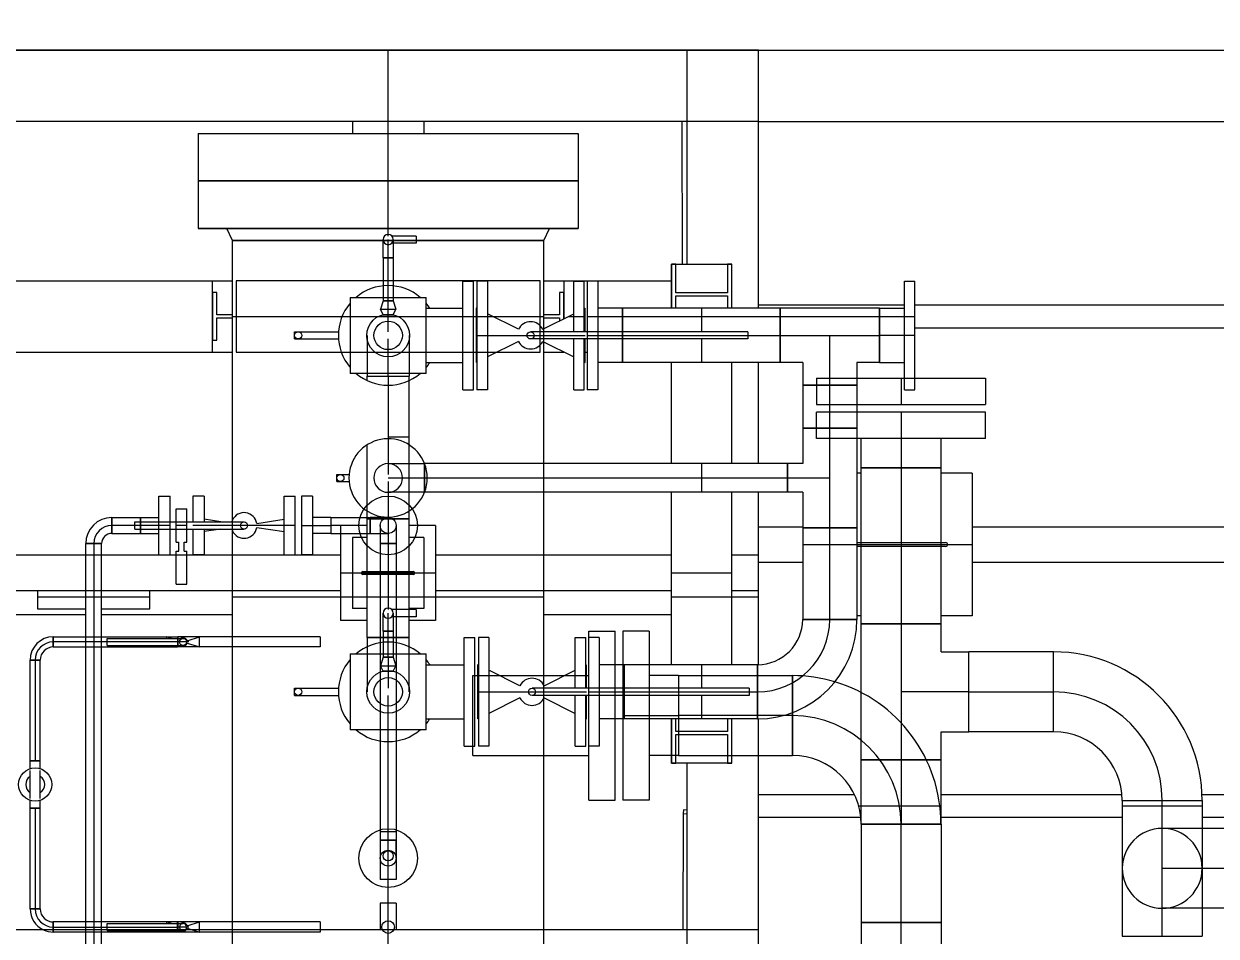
# Model space of a CAD drawing. Header units: inches. Extents: x 295136 to 296247, y 2627183 to 2627409.
# Drawn here: x 295227.256 to 295229.766, y 2627289.868 to 2627291.788 of the extents above; entities that cross this region are included whole.
import ezdxf

# ---------------------------------------------------------------- set-up
doc = ezdxf.new("R2010")
doc.units = ezdxf.units.IN
doc.header["$MEASUREMENT"] = 0
for name, color, linetype in [('Default', 7, 'Continuous'), ('EQUIPMENT LAYOUT-EMBED 1_DWG$0$Default', 7, 'Continuous'), ('EQUIPMENT LAYOUT-EMBED 1_DWG$0$DwgTemplate', 7, 'Continuous'), ('Layout', 6, 'Continuous')]:
    doc.layers.add(name, color=color, linetype=linetype)

# ---------------------------------------------------------------- blocks, each defined once
blk = doc.blocks.new('A$C55974CAD')
at = {"layer": 'Default', "color": 7, "lineweight": 25}
blk.add_point((59.6931, 20.28), dxfattribs=at)
at = {"layer": 'EQUIPMENT LAYOUT-EMBED 1_DWG$0$Default', "color": 7, "lineweight": 25}
for p, q in [((59.1625, 20.723), (59.1443, 20.723)), ((59.1443, 20.423), (59.1443, 20.723)), ((59.1657, 20.723), (59.1625, 20.723)), ((59.1657, 20.608), (59.1657, 20.723)), ((59.7475, 20.723), (59.7443, 20.723)), ((59.7443, 20.608), (59.7443, 20.723)), ((59.7625, 20.723), (59.7475, 20.723)), ((59.7657, 20.723), (59.7625, 20.723)), ((59.7657, 20.608), (59.7657, 20.723)), ((59.1657, 20.423), (59.1657, 20.608)), ((59.7443, 20.423), (59.7443, 20.608)), ((59.7657, 20.423), (59.7657, 20.608)), ((59.1657, 20.423), (59.1443, 20.423)), ((59.7657, 20.423), (59.7443, 20.423)), ((59.5159, 20.102), (59.6841, 20.102)), ((59.5159, 20.102), (59.5159, 19.952)), ((59.6841, 20.102), (59.6841, 19.952)), ((59.5159, 19.952), (59.5159, 19.8575)), ((59.6841, 19.952), (59.6841, 19.9085)), ((59.6841, 19.9085), (59.6841, 19.8624)), ((59.6841, 19.8624), (59.6841, 19.858)), ((59.4222, 19.8575), (59.5357, 19.8575)), ((59.4222, 19.8575), (59.4222, 19.802)), ((59.5357, 19.8575), (59.7643, 19.8575)), ((59.6841, 19.858), (59.6841, 19.8575)), ((59.7643, 19.8575), (59.7778, 19.8575)), ((59.7778, 19.8575), (59.7778, 19.802)), ((59.4222, 19.802), (59.5928, 19.802)), ((59.5928, 19.802), (59.7071, 19.802)), ((59.7071, 19.802), (59.7778, 19.802))]:
    blk.add_line(p, q, dxfattribs=at)
for centre, radius in [((59.3, 20.28), 0.0619), ((60, 20.28), 0.0619), ((59.3, 20.28), 0.0167), ((60, 20.28), 0.0167)]:
    blk.add_circle(centre, radius, dxfattribs=at)
at = {"layer": 'EQUIPMENT LAYOUT-EMBED 1_DWG$0$DwgTemplate', "color": 7, "lineweight": 25}
for p, q in [((61, 22.4), (61, 0)), ((59.1931, 21.0339), (59.1931, 21.0125)), ((59.1931, 21.0339), (59.405, 21.0339)), ((59.1931, 21.0125), (59.1931, 21.0339)), ((59.405, 21.0232), (59.1931, 21.0232)), ((59.1931, 21.0232), (59.1931, 21.0232)), ((59.1931, 21.0232), (59.1931, 21.0232)), ((59.405, 21.0339), (59.405, 21.0125)), ((59.505, 21.0339), (59.505, 21.0125)), ((59.505, 21.0339), (59.7169, 21.0339)), ((59.7169, 21.0232), (59.505, 21.0232)), ((59.7169, 21.0125), (59.7169, 21.0339)), ((59.7169, 21.0339), (59.7169, 21.0125)), ((59.7169, 21.0232), (59.7169, 21.0232)), ((59.7169, 21.0232), (59.7169, 21.0232)), ((59.1931, 21.0125), (59.405, 21.0125)), ((59.505, 21.0125), (59.7169, 21.0125)), ((59.149, 20.9851), (59.1443, 20.9851)), ((59.1443, 20.9851), (59.149, 20.9851)), ((59.1443, 20.7236), (59.1443, 20.9851)), ((59.1657, 20.9851), (59.149, 20.9851)), ((59.149, 20.9851), (59.155, 20.9851)), ((59.155, 20.9851), (59.155, 20.9851)), ((59.155, 20.9851), (59.155, 20.9851)), ((59.155, 20.9851), (59.155, 20.8718)), ((59.155, 20.9851), (59.1657, 20.9851)), ((59.1657, 20.7236), (59.1657, 20.9851)), ((59.7443, 20.9851), (59.7657, 20.9851)), ((59.755, 20.9851), (59.7443, 20.9851)), ((59.7443, 20.9851), (59.7443, 20.7236)), ((59.755, 20.9851), (59.755, 20.9851)), ((59.755, 20.9851), (59.755, 20.9851)), ((59.755, 20.8718), (59.755, 20.9851)), ((59.7657, 20.9851), (59.755, 20.9851)), ((59.7657, 20.9851), (59.7657, 20.7236)), ((59.101, 20.9167), (59.1657, 20.9167)), ((59.1657, 20.9167), (59.7443, 20.9167)), ((59.7443, 20.9167), (59.7657, 20.9167)), ((59.7657, 20.9167), (59.8625, 20.9167)), ((59.8625, 20.9167), (59.9375, 20.9167)), ((59.9375, 20.9167), (59.9619, 20.9167)), ((59.9619, 20.9167), (59.9619, 20.8833)), ((59.9619, 20.8833), (59.9619, 20.9167)), ((59.1657, 20.9), (59.101, 20.9)), ((59.7443, 20.9), (59.1657, 20.9)), ((59.7657, 20.9), (59.7443, 20.9)), ((59.8625, 20.9), (59.7657, 20.9)), ((59.9375, 20.9), (59.8625, 20.9)), ((59.9619, 20.9), (59.9375, 20.9)), ((59.9619, 20.9), (59.9619, 20.9)), ((59.9619, 20.9), (59.9619, 20.9)), ((59.101, 20.8833), (59.1657, 20.8833)), ((59.1475, 20.8718), (59.149, 20.8718)), ((59.1475, 20.8718), (59.1475, 20.7118)), ((59.149, 20.8718), (59.155, 20.8718)), ((59.155, 20.8718), (59.155, 20.7236)), ((59.155, 20.8718), (59.1625, 20.8718)), ((59.1625, 20.8718), (59.1625, 20.7118)), ((59.1657, 20.8833), (59.7443, 20.8833)), ((59.7443, 20.8833), (59.7657, 20.8833)), ((59.7475, 20.8718), (59.755, 20.8718)), ((59.7475, 20.8718), (59.7475, 20.7118)), ((59.755, 20.8718), (59.7625, 20.8718)), ((59.755, 20.7236), (59.755, 20.8718)), ((59.7625, 20.8718), (59.7625, 20.7118)), ((59.7657, 20.8833), (59.8625, 20.8833)), ((59.8625, 20.8833), (59.9375, 20.8833)), ((59.9375, 20.8833), (59.9619, 20.8833)), ((59.9833, 20.8619), (60.0167, 20.8619)), ((60.0167, 20.8619), (59.9833, 20.8619)), ((59.9833, 20.8619), (59.9833, 20.8012)), ((60, 20.8619), (60, 20.8619)), ((60, 20.8619), (60, 20.8619)), ((60, 20.8135), (60, 20.8619)), ((60.0167, 20.8619), (60.0167, 20.8012)), ((59.9833, 20.8012), (59.9925, 20.8012)), ((59.9833, 20.8012), (59.9833, 20.763)), ((59.9925, 20.8012), (59.9833, 20.8012)), ((59.9925, 20.8135), (60, 20.8135)), ((59.9925, 20.8135), (59.9925, 20.608)), ((59.9925, 20.8012), (60.0075, 20.8012)), ((60.0075, 20.8012), (59.9925, 20.8012)), ((60, 20.8135), (60.0075, 20.8135)), ((60, 20.8012), (60, 20.8135)), ((60, 20.7392), (60, 20.8012)), ((60.0075, 20.8135), (60.0075, 20.608)), ((60.0075, 20.8012), (60.0167, 20.8012)), ((60.0167, 20.8012), (60.0075, 20.8012)), ((60.0167, 20.8012), (60.0167, 20.763)), ((59.1475, 20.7466), (59.1443, 20.7466)), ((59.1475, 20.7362), (59.1443, 20.7466)), ((59.1657, 20.7466), (59.1625, 20.7466)), ((59.1625, 20.7362), (59.1657, 20.7466)), ((59.7475, 20.7466), (59.7443, 20.7466)), ((59.7475, 20.7362), (59.7443, 20.7466)), ((59.7657, 20.7466), (59.7625, 20.7466)), ((59.7625, 20.7362), (59.7657, 20.7466)), ((59.9381, 20.763), (59.9925, 20.763)), ((59.9381, 20.763), (59.9381, 20.7392)), ((59.9381, 20.7392), (59.9925, 20.7392)), ((59.9925, 20.763), (60.0075, 20.763)), ((59.9925, 20.7392), (60.0075, 20.7392)), ((60.0075, 20.763), (60.0619, 20.763)), ((60.0075, 20.7392), (60.0619, 20.7392)), ((60.0619, 20.763), (60.0619, 20.7392)), ((59.1443, 20.7236), (59.155, 20.7236)), ((59.1625, 20.723), (59.1443, 20.723)), ((59.1443, 20.608), (59.1443, 20.723)), ((59.155, 20.7236), (59.1625, 20.7236)), ((59.155, 20.723), (59.155, 20.7236)), ((59.155, 20.7), (59.155, 20.723)), ((59.1625, 20.7236), (59.1657, 20.7236)), ((59.7475, 20.7236), (59.7443, 20.7236)), ((59.755, 20.7236), (59.7475, 20.7236)), ((59.7625, 20.723), (59.7475, 20.723)), ((59.755, 20.723), (59.755, 20.7236)), ((59.7625, 20.7236), (59.755, 20.7236)), ((59.755, 20.7), (59.755, 20.723)), ((59.7657, 20.7236), (59.7625, 20.7236)), ((59.8762, 20.7265), (59.9375, 20.7265)), ((59.8762, 20.7265), (59.8762, 20.7041)), ((59.9375, 20.7265), (59.946, 20.7265)), ((59.946, 20.7265), (59.946, 20.7209)), ((59.946, 20.7209), (59.9651, 20.7209)), ((59.9651, 20.7265), (59.9925, 20.7265)), ((59.9651, 20.7265), (59.9651, 20.7209)), ((59.9925, 20.7265), (60.0075, 20.7265)), ((60, 20.7041), (60, 20.7265)), ((60.0075, 20.7265), (60.0349, 20.7265)), ((60.0349, 20.7265), (60.0349, 20.7041)), ((59.1524, 20.7035), (59.1443, 20.677)), ((59.1575, 20.7035), (59.1657, 20.677)), ((59.7524, 20.7035), (59.7443, 20.677)), ((59.7575, 20.7035), (59.7657, 20.677)), ((59.8762, 20.7041), (59.9375, 20.7041)), ((59.9375, 20.7041), (59.946, 20.7041)), ((59.9925, 20.6914), (59.9381, 20.6914)), ((59.9381, 20.6676), (59.9381, 20.6914)), ((59.946, 20.7097), (59.9651, 20.7097)), ((59.946, 20.7097), (59.946, 20.7041)), ((59.9651, 20.7097), (59.9651, 20.7041)), ((59.9651, 20.7041), (59.9925, 20.7041)), ((59.9925, 20.7041), (60.0075, 20.7041)), ((60, 20.608), (60, 20.6914)), ((60.0075, 20.7041), (60.0349, 20.7041)), ((60.0619, 20.6914), (60.0075, 20.6914)), ((60.0619, 20.6676), (60.0619, 20.6914)), ((59.1443, 20.677), (59.149, 20.677)), ((59.149, 20.677), (59.1657, 20.677)), ((59.7443, 20.677), (59.7657, 20.677)), ((59.9925, 20.6676), (59.9381, 20.6676)), ((59.9925, 20.632), (59.987, 20.6676)), ((60.0619, 20.6676), (60.0075, 20.6676)), ((60.0075, 20.632), (60.013, 20.6676)), ((59.101, 20.608), (59.1443, 20.608)), ((59.1443, 20.423), (59.1443, 20.608)), ((59.1443, 20.608), (59.1657, 20.608)), ((59.1657, 20.423), (59.1657, 20.608)), ((59.7443, 20.423), (59.7443, 20.608)), ((59.7443, 20.608), (59.7657, 20.608)), ((59.7657, 20.423), (59.7657, 20.608)), ((59.8625, 20.608), (59.9375, 20.608)), ((59.9925, 20.608), (59.9925, 20.5835)), ((60, 20.4755), (60, 20.608)), ((60.0075, 20.608), (60.0075, 20.5835)), ((60.515, 20.6), (60.365, 20.6)), ((60.515, 20.6), (60.365, 20.6)), ((60.365, 20.6), (60.365, 19.96)), ((60.365, 20.6), (60.365, 19.96)), ((60.515, 19.96), (60.515, 20.6)), ((60.515, 19.96), (60.515, 20.6)), ((59.9959, 20.5568), (59.987, 20.4993)), ((60.0041, 20.5568), (60.013, 20.4993)), ((59.9381, 20.4993), (60, 20.4993)), ((59.9381, 20.4993), (59.9381, 20.4755)), ((60, 20.4993), (60.0619, 20.4993)), ((60.0619, 20.4993), (60.0619, 20.4755)), ((59.6425, 20.477), (59.65, 20.477)), ((59.6425, 20.477), (59.6425, 20.3845)), ((59.65, 20.477), (59.6575, 20.477)), ((59.6575, 20.477), (59.6575, 20.3845)), ((59.9381, 20.4755), (60, 20.4755)), ((60, 20.4628), (59.9381, 20.4628)), ((59.9381, 20.439), (59.9381, 20.4628)), ((60, 20.4755), (60.0619, 20.4755)), ((60, 20.4628), (60, 20.4008)), ((60.0619, 20.4628), (60, 20.4628)), ((60.0619, 20.439), (60.0619, 20.4628)), ((60.3925, 20.477), (60.4, 20.477)), ((60.3925, 20.477), (60.3925, 20.3845)), ((60.4, 20.477), (60.4075, 20.477)), ((60.4075, 20.477), (60.4075, 20.3845)), ((60, 20.439), (59.9381, 20.439)), ((59.9833, 20.4008), (59.9833, 20.439)), ((60.0619, 20.439), (60, 20.439)), ((60.0167, 20.4008), (60.0167, 20.439)), ((59.1657, 20.423), (59.1443, 20.423)), ((59.7657, 20.423), (59.7443, 20.423)), ((60.0167, 20.4008), (59.9833, 20.4008)), ((59.9833, 20.4008), (59.9833, 20.3181)), ((60, 20.4008), (59.9833, 20.4008)), ((60, 20.38), (60, 20.4008)), ((60.0167, 20.4008), (60, 20.4008)), ((60.0167, 20.4008), (60.0167, 20.3181)), ((60.0925, 20.388), (60.1, 20.388)), ((60.0925, 20.388), (60.0925, 20.3622)), ((60.1, 20.388), (60.1075, 20.388)), ((60.1075, 20.388), (60.1075, 20.3622)), ((59.7449, 20.3244), (59.65, 20.3244)), ((59.7643, 20.3244), (59.7449, 20.3244)), ((59.7643, 20.2906), (59.7643, 20.3244)), ((59.7643, 20.3244), (59.7643, 20.2906)), ((59.7643, 20.3244), (59.897, 20.3244)), ((59.897, 20.3244), (59.903, 20.3244)), ((59.903, 20.3244), (60.0141, 20.3244)), ((59.9833, 20.3181), (60, 20.3181)), ((59.9833, 20.3181), (59.9833, 20.28)), ((60.0167, 20.3181), (59.9833, 20.3181)), ((60, 20.3181), (60.0167, 20.3181)), ((60.0141, 20.28), (60.0141, 20.3244)), ((60.0141, 20.3244), (60.0304, 20.3244)), ((60.0141, 20.3244), (60.0141, 20.2355)), ((60.0167, 20.28), (60.0167, 20.3181)), ((60.0304, 20.3244), (60.1696, 20.3244)), ((60.3051, 20.3244), (60.3141, 20.3244)), ((60.3141, 20.3244), (60.3141, 20.2355)), ((60.3142, 20.3244), (60.3142, 20.2355)), ((60.4, 20.3244), (60.3142, 20.3244)), ((59.3381, 20.2967), (59.3, 20.2967)), ((59.3381, 20.2967), (59.3381, 20.28)), ((59.3381, 20.2633), (59.3381, 20.2967)), ((59.9619, 20.2967), (59.3381, 20.2967)), ((59.6931, 20.2906), (59.705, 20.296)), ((59.6931, 20.2906), (59.6931, 20.28)), ((59.705, 20.296), (59.705, 20.28)), ((59.7229, 20.2906), (59.705, 20.296)), ((59.7229, 20.2693), (59.7229, 20.2906)), ((59.7542, 20.2906), (59.7229, 20.2906)), ((59.7229, 20.2906), (59.7229, 20.28)), ((59.7774, 20.2906), (59.7542, 20.2906)), ((59.7643, 20.28), (59.7643, 20.2906)), ((59.7643, 20.2906), (59.7643, 20.2693)), ((59.7774, 20.2693), (59.7774, 20.2906)), ((59.7774, 20.2906), (59.7774, 20.2693)), ((59.7774, 20.2906), (59.8155, 20.2906)), ((59.9619, 20.2633), (59.9619, 20.2967)), ((59.9619, 20.2967), (59.9619, 20.2633)), ((60, 20.2967), (59.9619, 20.2967)), ((60.4431, 20.2906), (60.455, 20.296)), ((60.4431, 20.2906), (60.4431, 20.28)), ((60.455, 20.296), (60.455, 20.28)), ((60.4729, 20.2906), (60.455, 20.296)), ((60.4729, 20.2906), (60.4729, 20.28)), ((60.4729, 20.28), (60.4729, 20.2906)), ((60.5042, 20.2906), (60.4729, 20.2906)), ((60.5635, 20.2906), (60.5042, 20.2906)), ((60.5635, 20.28), (60.5635, 20.2906)), ((60.5635, 20.2906), (60.5635, 20.2693)), ((60.5635, 20.2906), (60.6016, 20.2906)), ((60.6, 20.2906), (60.6, 20.221)), ((60.6, 20.221), (60.6, 20.2906)), ((59.3, 20.2633), (59.3381, 20.2633)), ((59.3381, 20.28), (59.3381, 20.2633)), ((59.9619, 20.2633), (59.3381, 20.2633)), ((59.7229, 20.28), (59.6575, 20.28)), ((59.6931, 20.28), (59.6931, 20.2693)), ((59.6931, 20.2693), (59.705, 20.264)), ((59.705, 20.28), (59.705, 20.264)), ((59.7229, 20.2693), (59.705, 20.264)), ((59.7229, 20.28), (59.7548, 20.28)), ((59.7229, 20.28), (59.7229, 20.28)), ((59.7229, 20.28), (59.7229, 20.28)), ((59.7229, 20.28), (59.7229, 20.2693)), ((59.7542, 20.2693), (59.7229, 20.2693)), ((59.7774, 20.2693), (59.7542, 20.2693)), ((59.7548, 20.28), (59.7774, 20.28)), ((59.7643, 20.2693), (59.7643, 20.28)), ((59.7643, 20.2355), (59.7643, 20.2693)), ((59.7643, 20.2693), (59.7643, 20.2355)), ((59.7774, 20.28), (59.7774, 20.28)), ((59.7774, 20.28), (59.7774, 20.28)), ((59.7774, 20.28), (59.8155, 20.28)), ((59.8155, 20.2693), (59.7774, 20.2693)), ((59.808, 20.2693), (59.808, 20.2724)), ((59.808, 20.221), (59.808, 20.2693)), ((59.8262, 20.28), (59.823, 20.28)), ((59.823, 20.221), (59.823, 20.2724)), ((59.897, 20.28), (59.8262, 20.28)), ((59.903, 20.28), (59.897, 20.28)), ((60.0141, 20.28), (59.903, 20.28)), ((60, 20.2633), (59.9619, 20.2633)), ((60.0174, 20.28), (60.0141, 20.28)), ((60.0141, 20.28), (60.0142, 20.28)), ((60.0141, 20.2355), (60.0141, 20.28)), ((60.0142, 20.28), (60.0142, 20.28)), ((60.0925, 20.28), (60.0174, 20.28)), ((60.0698, 20.2038), (60.0698, 20.28)), ((60.1, 20.28), (60.1, 20.2038)), ((60.1825, 20.28), (60.1075, 20.28)), ((60.1302, 20.28), (60.1302, 20.2038)), ((60.1858, 20.28), (60.1825, 20.28)), ((60.1858, 20.28), (60.1858, 20.28)), ((60.1858, 20.2355), (60.1858, 20.28)), ((60.2952, 20.28), (60.1858, 20.28)), ((60.3141, 20.28), (60.2952, 20.28)), ((60.3141, 20.28), (60.3142, 20.28)), ((60.3142, 20.28), (60.3925, 20.28)), ((60.4431, 20.28), (60.4431, 20.2693)), ((60.4431, 20.2693), (60.455, 20.264)), ((60.455, 20.28), (60.455, 20.264)), ((60.4729, 20.2693), (60.455, 20.264)), ((60.4729, 20.28), (60.4729, 20.28)), ((60.4729, 20.28), (60.4729, 20.28)), ((60.4729, 20.28), (60.4729, 20.2693)), ((60.4729, 20.28), (60.5048, 20.28)), ((60.4729, 20.2693), (60.4729, 20.28)), ((60.5042, 20.2693), (60.4729, 20.2693)), ((60.5635, 20.2693), (60.5042, 20.2693)), ((60.5048, 20.28), (60.5635, 20.28)), ((60.5635, 20.2693), (60.5635, 20.28)), ((60.5635, 20.28), (60.5635, 20.28)), ((60.5635, 20.28), (60.5635, 20.28)), ((60.5635, 20.28), (60.6016, 20.28)), ((60.6016, 20.2693), (60.5635, 20.2693)), ((60.5941, 20.2693), (60.5941, 20.2724)), ((60.5941, 20.221), (60.5941, 20.2693)), ((60.6091, 20.221), (60.6091, 20.2724)), ((59.65, 20.2355), (59.7449, 20.2355)), ((59.7449, 20.2355), (59.7643, 20.2355)), ((59.7643, 20.2355), (59.808, 20.2355)), ((59.808, 20.2355), (59.823, 20.2355)), ((59.823, 20.221), (59.808, 20.221)), ((59.823, 20.2355), (59.897, 20.2355)), ((59.897, 20.2355), (59.903, 20.2355)), ((59.903, 20.2355), (60.0141, 20.2355)), ((60.0141, 20.2355), (60.0304, 20.2355)), ((60.0304, 20.2355), (60.1696, 20.2355)), ((60.1696, 20.2355), (60.1858, 20.2355)), ((60.1858, 20.2355), (60.3051, 20.2355)), ((60.3051, 20.2355), (60.3141, 20.2355)), ((60.4, 20.2355), (60.3142, 20.2355)), ((60.6091, 20.221), (60.5941, 20.221)), ((60.0698, 20.2038), (60.1, 20.2038)), ((60.0698, 19.4389), (60.0698, 20.2038)), ((60.1302, 20.2038), (60.0698, 20.2038)), ((60.1, 20.2038), (60.1, 19.4389)), ((60.1, 20.2038), (60.1302, 20.2038)), ((60.1, 20.2038), (60.1, 20.2038)), ((60.1, 20.2038), (60.1, 20.2038)), ((60.1302, 19.4389), (60.1302, 20.2038)), ((59.5159, 20.102), (59.6841, 20.102)), ((59.5159, 20.102), (59.5159, 19.952)), ((59.65, 20.09), (59.5357, 20.09)), ((59.5357, 20.0677), (59.5357, 20.09)), ((59.7071, 20.0915), (59.5928, 20.0915)), ((59.5936, 20.09), (59.5928, 20.0915)), ((59.65, 20.0915), (59.65, 19.8624)), ((59.7643, 20.09), (59.65, 20.09)), ((59.6841, 20.102), (59.6841, 19.952)), ((59.7064, 20.09), (59.7071, 20.0915)), ((59.7643, 20.0677), (59.7643, 20.09)), ((60.4, 20.093), (60.2857, 20.093)), ((60.2857, 20.0707), (60.2857, 20.093)), ((60.4571, 20.0945), (60.3428, 20.0945)), ((60.3436, 20.093), (60.3428, 20.0945)), ((60.4, 20.0945), (60.4, 19.8654)), ((60.5143, 20.093), (60.4, 20.093)), ((60.4564, 20.093), (60.4571, 20.0945)), ((60.5143, 20.0707), (60.5143, 20.093)), ((59.65, 20.0677), (59.5357, 20.0677)), ((59.6372, 20.0026), (59.6047, 20.0677)), ((59.7643, 20.0677), (59.65, 20.0677)), ((59.6628, 20.0026), (59.6953, 20.0677)), ((60.4, 20.0707), (60.2857, 20.0707)), ((60.3872, 20.0056), (60.3547, 20.0707)), ((60.5143, 20.0707), (60.4, 20.0707)), ((60.4128, 20.0056), (60.4453, 20.0707)), ((59.6425, 19.5198), (59.6425, 19.977)), ((59.6575, 19.5198), (59.6575, 19.977)), ((60.3925, 19.5228), (60.3925, 19.98)), ((60.4075, 19.5228), (60.4075, 19.98)), ((59.101, 19.952), (59.149, 19.952)), ((59.5159, 19.952), (59.6841, 19.952)), ((59.6372, 19.9513), (59.6047, 19.8862)), ((59.6628, 19.9513), (59.6953, 19.8862)), ((59.8625, 19.952), (59.9375, 19.952)), ((60.0698, 19.952), (60.1302, 19.952)), ((60.3872, 19.9543), (60.3547, 19.8892)), ((60.365, 19.96), (60.515, 19.96)), ((60.365, 19.96), (60.515, 19.96)), ((60.386, 19.952), (60.414, 19.952)), ((60.4128, 19.9543), (60.4453, 19.8892)), ((59.5357, 19.8862), (59.6425, 19.8862)), ((59.5357, 19.8862), (59.5357, 19.8639)), ((59.6575, 19.8862), (59.7643, 19.8862)), ((59.6841, 19.9085), (59.6841, 19.8624)), ((59.7643, 19.8862), (59.7643, 19.8639)), ((60.2857, 19.8892), (60.3925, 19.8892)), ((60.2857, 19.8892), (60.2857, 19.8669)), ((60.4075, 19.8892), (60.5143, 19.8892)), ((60.5143, 19.8892), (60.5143, 19.8669)), ((59.5357, 19.8639), (59.6425, 19.8639)), ((59.5936, 19.8639), (59.5928, 19.8624)), ((59.5928, 19.8624), (59.6425, 19.8624)), ((59.6575, 19.8639), (59.7643, 19.8639)), ((59.6575, 19.8624), (59.7071, 19.8624)), ((59.7064, 19.8639), (59.7071, 19.8624)), ((60.2857, 19.8669), (60.3925, 19.8669)), ((60.3925, 19.861), (60.2857, 19.861)), ((60.2857, 19.8387), (60.2857, 19.861)), ((60.3436, 19.8669), (60.3428, 19.8654)), ((60.3428, 19.8654), (60.3925, 19.8654)), ((60.4, 19.861), (60.3925, 19.861)), ((60.4, 19.861), (60.4, 19.7863)), ((60.4075, 19.861), (60.4, 19.861)), ((60.4075, 19.8669), (60.5143, 19.8669)), ((60.4075, 19.8654), (60.4571, 19.8654)), ((60.5143, 19.861), (60.4075, 19.861)), ((60.4564, 19.8669), (60.4571, 19.8654)), ((60.5143, 19.8387), (60.5143, 19.861)), ((59.6425, 19.858), (59.5357, 19.858)), ((59.5357, 19.8357), (59.5357, 19.858)), ((59.5357, 19.8575), (59.7643, 19.8575)), ((59.6425, 19.8357), (59.5357, 19.8357)), ((59.5928, 19.7833), (59.5928, 19.8357)), ((59.65, 19.858), (59.6425, 19.858)), ((59.65, 19.8357), (59.6425, 19.8357)), ((59.65, 19.858), (59.65, 19.7833)), ((59.6575, 19.858), (59.65, 19.858)), ((59.6575, 19.8357), (59.65, 19.8357)), ((59.7643, 19.858), (59.6575, 19.858)), ((59.7643, 19.8357), (59.6575, 19.8357)), ((59.6841, 19.858), (59.6841, 19.8575)), ((59.7071, 19.7833), (59.7071, 19.8357)), ((59.7643, 19.8357), (59.7643, 19.858)), ((60.3925, 19.8387), (60.2857, 19.8387)), ((60.3428, 19.7863), (60.3428, 19.8387)), ((60.4, 19.8387), (60.3925, 19.8387)), ((60.4075, 19.8387), (60.4, 19.8387)), ((60.5143, 19.8387), (60.4075, 19.8387)), ((60.4571, 19.7863), (60.4571, 19.8387)), ((59.5928, 19.786), (59.4222, 19.786)), ((59.4222, 19.7304), (59.4222, 19.786)), ((59.5928, 19.802), (59.7071, 19.802)), ((59.6, 19.786), (59.5928, 19.786)), ((59.6, 19.786), (59.6, 19.6686)), ((59.7071, 19.786), (59.6, 19.786)), ((59.7778, 19.786), (59.7071, 19.786)), ((59.7778, 19.7304), (59.7778, 19.786)), ((60.3925, 19.7863), (60.3428, 19.7863)), ((60.3428, 19.7863), (60.3925, 19.7863)), ((60.3428, 19.4546), (60.3428, 19.7863)), ((60.4, 19.7863), (60.3925, 19.7863)), ((60.3925, 19.7863), (60.4, 19.7863)), ((60.4075, 19.7863), (60.4, 19.7863)), ((60.4, 19.7863), (60.4, 19.5228)), ((60.4, 19.7863), (60.4075, 19.7863)), ((60.4571, 19.7863), (60.4075, 19.7863)), ((60.4075, 19.7863), (60.4571, 19.7863)), ((60.4571, 19.4546), (60.4571, 19.7863)), ((59.6425, 19.7833), (59.5928, 19.7833)), ((59.5928, 19.7833), (59.6425, 19.7833)), ((59.5928, 19.5024), (59.5928, 19.7833)), ((59.65, 19.7833), (59.6425, 19.7833)), ((59.6425, 19.7833), (59.65, 19.7833)), ((59.6575, 19.7833), (59.65, 19.7833)), ((59.65, 19.7833), (59.65, 19.5198)), ((59.65, 19.7833), (59.6575, 19.7833)), ((59.7071, 19.7833), (59.6575, 19.7833)), ((59.6575, 19.7833), (59.7071, 19.7833)), ((59.7071, 19.5024), (59.7071, 19.7833)), ((59.5928, 19.7304), (59.4222, 19.7304)), ((59.5159, 19.6836), (59.5159, 19.7304)), ((59.6, 19.7304), (59.5928, 19.7304)), ((59.7071, 19.7304), (59.6, 19.7304)), ((59.6841, 19.6686), (59.6841, 19.7304)), ((59.7778, 19.7304), (59.7071, 19.7304)), ((59.5159, 19.6686), (59.5159, 19.6836)), ((59.6841, 19.6686), (59.5159, 19.6686)), ((59.5159, 19.6686), (59.5159, 19.5)), ((59.6, 19.6686), (59.5159, 19.6686)), ((59.6, 19.4481), (59.6, 19.6686)), ((59.6841, 19.6686), (59.6, 19.6686)), ((59.6841, 19.6686), (59.6841, 19.4286)), ((59.65, 19.5198), (59.6425, 19.5198)), ((59.65, 19.5198), (59.65, 19.5024)), ((59.6575, 19.5198), (59.65, 19.5198)), ((60.4, 19.5228), (60.3925, 19.5228)), ((60.4075, 19.5228), (60.4, 19.5228)), ((60.4, 19.5228), (60.4, 19.4546)), ((59.5159, 19.5), (59.5159, 19.4286)), ((59.5928, 19.5024), (59.65, 19.5024)), ((59.7071, 19.5024), (59.5928, 19.5024)), ((59.65, 19.5024), (59.7071, 19.5024)), ((59.65, 19.5024), (59.65, 19.5024)), ((59.65, 19.5024), (59.65, 19.5024)), ((59.6, 19.4286), (59.6, 19.4481)), ((60.0698, 19.4389), (60.1, 19.4389)), ((60.1302, 19.4389), (60.0698, 19.4389)), ((60.0698, 19.4071), (60.0698, 19.4389)), ((60.1, 19.4389), (60.1302, 19.4389)), ((60.1, 19.4389), (60.1, 19.35)), ((60.1, 19.4389), (60.1, 19.4389)), ((60.1302, 19.4071), (60.1302, 19.4389)), ((60.4571, 19.4546), (60.3428, 19.4546)), ((60.3428, 19.4071), (60.3428, 19.4546)), ((60.3428, 19.4546), (60.4, 19.4546)), ((60.4, 19.4546), (60.4, 19.4546)), ((60.4, 19.4546), (60.4, 19.2453)), ((60.4, 19.4546), (60.4571, 19.4546)), ((60.4571, 19.2453), (60.4571, 19.4546)), ((59.5159, 19.4286), (59.6063, 19.4286)), ((59.6063, 19.4286), (59.5159, 19.4286)), ((59.6, 19.4286), (59.6, 19.4286)), ((59.6, 19.4286), (59.6, 19.4286)), ((59.6063, 19.4286), (59.6841, 19.4286)), ((59.6841, 19.4286), (59.6063, 19.4286)), ((59.8024, 19.4071), (59.8024, 19.2928)), ((59.8024, 19.35), (59.8024, 19.4071)), ((59.9953, 19.4071), (59.8024, 19.4071)), ((59.9953, 19.35), (59.9953, 19.4071)), ((59.9954, 19.4071), (59.9954, 19.2928)), ((60.0698, 19.4071), (59.9954, 19.4071)), ((60.2046, 19.4071), (60.1302, 19.4071)), ((60.2046, 19.2928), (60.2046, 19.4071)), ((60.2953, 19.4071), (60.2046, 19.4071)), ((60.2046, 19.4071), (60.2046, 19.2928)), ((60.2953, 19.2928), (60.2953, 19.4071)), ((60.2954, 19.4071), (60.2954, 19.35)), ((60.3428, 19.4071), (60.2954, 19.4071)), ((60.1829, 19.2928), (60.1829, 19.3778)), ((60.1829, 19.3778), (60.2384, 19.3778)), ((60.2384, 19.2928), (60.2384, 19.3778)), ((60.2544, 19.3778), (60.2544, 19.2928)), ((60.2953, 19.3778), (60.2544, 19.3778)), ((60.2954, 19.3778), (60.2953, 19.3778)), ((60.31, 19.3778), (60.2954, 19.3778)), ((60.31, 19.3778), (60.31, 19.2928)), ((60.31, 19.3778), (60.31, 19.2928)), ((59.8024, 19.35), (59.8024, 19.35)), ((59.8024, 19.35), (59.8024, 19.35)), ((59.8024, 19.35), (59.9953, 19.35)), ((59.8024, 19.2928), (59.8024, 19.35)), ((59.9953, 19.35), (59.9954, 19.35)), ((59.9953, 19.2928), (59.9953, 19.35)), ((59.9954, 19.35), (60.2046, 19.35)), ((60.2046, 19.35), (60.2953, 19.35)), ((60.2046, 19.35), (60.2046, 19.35)), ((60.2046, 19.35), (60.2046, 19.35)), ((60.2953, 19.35), (60.2954, 19.35)), ((60.2954, 19.35), (60.4, 19.35)), ((60.2954, 19.35), (60.2954, 19.2928)), ((59.1643, 19.2841), (59.1025, 19.2841)), ((59.1643, 19.1158), (59.1643, 19.2841)), ((59.3714, 19.2841), (59.1643, 19.2841)), ((59.1643, 19.2841), (59.1643, 19.2)), ((59.3714, 19.1158), (59.3714, 19.2841)), ((59.3714, 19.2841), (59.3714, 19.1158)), ((59.3714, 19.2841), (59.5072, 19.2841)), ((59.5072, 19.1469), (59.5072, 19.2841)), ((59.5072, 19.2841), (59.6488, 19.2841)), ((59.5072, 19.2841), (59.5072, 19.1469)), ((59.6488, 19.2841), (59.7927, 19.2841)), ((59.7927, 19.1158), (59.7927, 19.2841)), ((59.7927, 19.2841), (59.7927, 19.1158)), ((59.7927, 19.2841), (59.956, 19.2841)), ((59.9953, 19.2928), (59.8024, 19.2928)), ((59.956, 19.2841), (59.964, 19.2841)), ((59.964, 19.2841), (60.1211, 19.2841)), ((60.2046, 19.2928), (59.9954, 19.2928)), ((60.1211, 19.2), (60.1211, 19.2841)), ((60.1211, 19.2841), (60.1829, 19.2841)), ((60.1211, 19.2841), (60.1211, 19.1158)), ((60.1829, 19.2), (60.1829, 19.2928)), ((60.2953, 19.2928), (60.2046, 19.2928)), ((60.2384, 19.2), (60.2384, 19.2928)), ((60.2544, 19.2928), (60.2544, 19.2)), ((60.3428, 19.2928), (60.2954, 19.2928)), ((60.31, 19.2928), (60.31, 19.2)), ((60.31, 19.2928), (60.31, 19.2)), ((60.3428, 19.2453), (60.3428, 19.2928)), ((60.3428, 19.2453), (60.4, 19.2453)), ((60.3428, 19.2453), (60.3428, 19.1929)), ((60.4571, 19.2453), (60.3428, 19.2453)), ((60.4, 19.1706), (60.4, 19.2453)), ((60.4, 19.2453), (60.4571, 19.2453)), ((60.4, 19.2453), (60.4, 19.2453)), ((60.4, 19.2453), (60.4, 19.2453)), ((60.4571, 19.2453), (60.4571, 19.1929)), ((59.0469, 19.2), (59.1643, 19.2)), ((59.1643, 19.2), (59.3714, 19.2)), ((59.1643, 19.2), (59.1643, 19.1158)), ((59.3714, 19.2), (59.3714, 19.2)), ((59.3714, 19.2), (59.3714, 19.2)), ((59.5072, 19.2), (59.3714, 19.2)), ((59.5848, 19.2), (59.5072, 19.2)), ((59.5072, 19.2), (59.5073, 19.2)), ((59.5073, 19.2), (59.5073, 19.2)), ((59.7927, 19.2), (59.5848, 19.2)), ((59.65, 19.0572), (59.65, 19.2)), ((59.7927, 19.2), (59.7927, 19.2)), ((59.956, 19.2), (59.7927, 19.2)), ((59.964, 19.2), (59.956, 19.2)), ((60.1211, 19.2), (59.964, 19.2)), ((60.2384, 19.2), (60.1211, 19.2)), ((60.1211, 19.1158), (60.1211, 19.2)), ((60.1829, 19.0222), (60.1829, 19.2)), ((60.2384, 19.0222), (60.2384, 19.2)), ((60.31, 19.2), (60.2544, 19.2)), ((60.2544, 19.2), (60.2544, 19.0222)), ((60.2857, 19.1929), (60.4, 19.1929)), ((60.2857, 19.1929), (60.2857, 19.1706)), ((60.31, 19.2), (60.31, 19.2)), ((60.31, 19.2), (60.31, 19.1929)), ((60.31, 19.2), (60.31, 19.1929)), ((60.31, 19.1929), (60.31, 19.1706)), ((60.31, 19.1929), (60.31, 19.1706)), ((60.4, 19.1929), (60.5143, 19.1929)), ((60.5143, 19.1929), (60.5143, 19.1706)), ((60.2857, 19.1706), (60.4, 19.1706)), ((60.31, 19.1706), (60.31, 19.0222)), ((60.31, 19.1706), (60.31, 19.0222)), ((60.4, 19.1706), (60.5143, 19.1706)), ((59.5072, 19.1158), (59.5072, 19.1469)), ((59.5072, 19.1469), (59.5072, 19.1158)), ((59.1643, 19.1158), (59.1025, 19.1158)), ((59.3714, 19.1158), (59.1643, 19.1158)), ((59.3714, 19.1158), (59.5072, 19.1158)), ((59.5072, 19.1158), (59.5659, 19.1158)), ((59.5659, 19.1158), (59.5659, 19.0572)), ((59.7341, 19.1158), (59.7927, 19.1158)), ((59.7341, 19.1158), (59.7341, 19.0572)), ((59.7927, 19.1158), (59.956, 19.1158)), ((59.956, 19.1158), (59.964, 19.1158)), ((59.964, 19.1158), (60.1211, 19.1158)), ((60.1211, 19.1158), (60.1829, 19.1158)), ((59.5659, 19.0572), (59.7341, 19.0572)), ((59.5659, 19.0572), (59.7341, 19.0572)), ((59.5659, 18.8786), (59.5659, 19.0572)), ((59.65, 19.0572), (59.65, 19.0572)), ((59.65, 19.0572), (59.65, 18.8786)), ((59.7341, 18.8786), (59.7341, 19.0572)), ((60.1829, 19.0222), (60.2384, 19.0222)), ((60.31, 19.0222), (60.2544, 19.0222)), ((59.5659, 18.8786), (59.7341, 18.8786)), ((59.5659, 18.8786), (59.7341, 18.8786)), ((59.65, 18.8786), (59.65, 18.8786)), ((59.65, 18.8786), (59.65, 18.8786)), ((59.1359, 18.7341), (59.1359, 18.65)), ((59.4214, 18.7341), (59.1359, 18.7341)), ((59.4214, 18.7341), (59.4214, 18.65)), ((59.4214, 18.7341), (59.4214, 18.5658)), ((59.1359, 18.65), (59.1945, 18.65)), ((59.1359, 18.65), (59.1359, 18.65)), ((59.1359, 18.65), (59.1359, 18.5658)), ((59.1945, 18.4214), (59.1945, 18.65)), ((59.1945, 18.65), (59.3628, 18.65)), ((59.2786, 18.65), (59.2786, 18.4214)), ((59.3628, 18.65), (59.3628, 18.4214)), ((59.3628, 18.65), (59.4214, 18.65)), ((59.4214, 18.65), (59.4214, 18.65)), ((59.4214, 18.65), (59.4214, 18.65)), ((59.4214, 18.65), (59.4214, 18.5658)), ((59.4214, 18.65), (59.4214, 18.65)), ((59.4214, 18.65), (59.4214, 18.65)), ((59.1945, 18.5658), (59.1359, 18.5658)), ((59.3628, 18.5658), (59.1945, 18.5658)), ((59.4214, 18.5658), (59.3628, 18.5658))]:
    blk.add_line(p, q, dxfattribs=at)
at = {"layer": 'EQUIPMENT LAYOUT-EMBED 1_DWG$0$DwgTemplate', "color": 1, "lineweight": 25}
for p, q in [((59.149, 19.5), (59.149, 21.3)), ((59.8625, 20.38), (59.8625, 21.3)), ((59.9375, 20.38), (59.9375, 21.3)), ((60.85, 19.5), (60.85, 21.3)), ((59.8125, 21.15), (59.8125, 20.9167)), ((60.365, 21.1393), (60.365, 20.65)), ((60.515, 21.139), (60.515, 20.65)), ((59.8125, 20.8833), (59.8125, 20.608)), ((60.365, 20.65), (60.365, 20.608)), ((60.365, 20.65), (60.515, 20.65)), ((60.39, 20.65), (60.39, 20.641)), ((60.49, 20.65), (60.39, 20.65)), ((60.39, 20.641), (60.437, 20.641)), ((60.437, 20.641), (60.437, 20.608)), ((60.443, 20.641), (60.49, 20.641)), ((60.443, 20.608), (60.443, 20.641)), ((60.49, 20.641), (60.49, 20.65)), ((60.515, 20.65), (60.515, 20.608)), ((60.85, 20.355), (60.825, 20.355)), ((58.455, 20.28), (59.6425, 20.28)), ((60.4075, 20.28), (60.4729, 20.28)), ((60.6091, 20.28), (60.825, 20.28)), ((60.825, 20.28), (60.85, 20.28)), ((60.85, 20.28), (61, 20.28)), ((61, 20.28), (61, 20.28)), ((60.85, 20.205), (60.825, 20.205)), ((59.8625, 19.6835), (59.8625, 20.18)), ((59.9375, 19.6835), (59.9375, 20.18)), ((59.8125, 19.952), (59.8125, 19.6835)), ((60.365, 19.952), (60.365, 19.91)), ((60.437, 19.952), (60.437, 19.919)), ((60.443, 19.919), (60.443, 19.952)), ((60.515, 19.952), (60.515, 19.91)), ((60.437, 19.919), (60.4304, 19.919)), ((60.49, 19.919), (60.443, 19.919)), ((60.49, 19.91), (60.49, 19.919)), ((60.365, 19.91), (60.365, 19.9098)), ((60.3651, 19.91), (60.365, 19.91)), ((60.4349, 19.91), (60.49, 19.91)), ((60.515, 19.91), (60.4349, 19.91)), ((60.515, 19.91), (60.515, 19.6836)), ((60.365, 19.8654), (60.365, 19.861)), ((59.3937, 19.6589), (59.149, 19.6593)), ((59.5928, 19.6836), (59.5, 19.6836)), ((59.5, 19.6836), (59.5, 19.6745)), ((59.5, 19.5565), (59.5, 19.6835)), ((59.5, 19.6835), (59.5928, 19.6835)), ((59.5, 19.6745), (59.5604, 19.6745)), ((59.5604, 19.6745), (59.5604, 19.5655)), ((59.5665, 19.5655), (59.5665, 19.6745)), ((59.5665, 19.6745), (59.5928, 19.6745)), ((59.7071, 19.6835), (60.0698, 19.6835)), ((60.1302, 19.6835), (60.3428, 19.6835)), ((60.55, 19.6836), (60.4571, 19.6836)), ((60.4571, 19.6835), (60.55, 19.6835)), ((60.4571, 19.6745), (60.4834, 19.6745)), ((60.4834, 19.6745), (60.4834, 19.5655)), ((60.4895, 19.6745), (60.55, 19.6745)), ((60.4895, 19.5655), (60.4895, 19.6745)), ((60.55, 19.6745), (60.55, 19.6836)), ((60.55, 19.6835), (60.55, 19.5565)), ((60.85, 19.6616), (60.55, 19.661)), ((61, 19.5608), (61, 19.6619)), ((61, 19.6619), (61, 19.6619)), ((58.2571, 19.65), (59.5, 19.65)), ((59.3937, 19.6589), (59.393, 19.65)), ((59.4013, 19.6584), (59.3937, 19.6589)), ((59.4006, 19.65), (59.4013, 19.6584)), ((60.55, 19.65), (61, 19.65)), ((59.5, 19.5655), (59.5, 19.5563)), ((59.5604, 19.5655), (59.5, 19.5655)), ((59.5928, 19.5655), (59.5665, 19.5655)), ((60.4834, 19.5655), (60.4571, 19.5655)), ((60.55, 19.5655), (60.4895, 19.5655)), ((60.55, 19.5563), (60.55, 19.5655)), ((61, 19.5608), (61, 19.5608)), ((61, 19.5603), (61, 19.5608)), ((61, 19.5603), (61, 19.5603)), ((59.5, 19.5565), (59.5928, 19.5565)), ((59.5, 19.5563), (59.5928, 19.5563)), ((59.7071, 19.5565), (60.0698, 19.5565)), ((59.8625, 19.5), (59.8625, 19.5565)), ((59.9375, 19.5), (59.9375, 19.5565)), ((60.1302, 19.5565), (60.3428, 19.5565)), ((60.4571, 19.5565), (60.55, 19.5565)), ((60.4571, 19.5563), (60.55, 19.5563)), ((59.386, 19.5), (59.386, 19.2848)), ((59.434, 19.5), (59.434, 19.2984)), ((59.9225, 19.5), (59.9225, 19.4071)), ((59.9975, 19.5), (59.9975, 19.4071)), ((60.464, 19.5), (60.464, 19.1929)), ((60.85, 19.5), (60.85, 18.3)), ((61, 19.5), (61, 18.3)), ((60.416, 19.4546), (60.416, 19.4546)), ((60.416, 19.1706), (60.416, 18.3)), ((60.464, 19.1706), (60.464, 18.3)), ((59.386, 19.1158), (59.386, 18.7341)), ((59.434, 19.1158), (59.434, 18.7347)), ((59.9225, 19.05), (59.9225, 18.3)), ((59.9975, 19.05), (59.9975, 18.3)), ((59.386, 18.5658), (59.386, 18.3596)), ((59.434, 18.5661), (59.434, 18.3596))]:
    blk.add_line(p, q, dxfattribs=at)
at = {"layer": 'EQUIPMENT LAYOUT-EMBED 1_DWG$0$DwgTemplate', "color": 54, "lineweight": 25}
for p, q in [((61, 19.5), (61, 21.3)), ((57.2341, 19.5), (59.5929, 19.5)), ((59.7072, 19.5), (60.0698, 19.5)), ((60.1302, 19.5), (60.3428, 19.5)), ((60.4571, 19.5), (61, 19.5))]:
    blk.add_line(p, q, dxfattribs=at)
at = {"layer": 'EQUIPMENT LAYOUT-EMBED 1_DWG$0$DwgTemplate', "color": 5, "lineweight": 25}
for p, q in [((59.405, 21.0232), (59.405, 21.0339)), ((59.405, 21.0339), (59.4217, 21.0339)), ((59.405, 21.0125), (59.405, 21.0232)), ((59.4256, 21.0339), (59.4844, 21.0339)), ((59.4883, 21.0339), (59.505, 21.0339)), ((59.505, 21.0232), (59.505, 21.0339)), ((59.505, 21.0125), (59.505, 21.0232)), ((59.405, 21.0125), (59.4217, 21.0125)), ((59.4256, 21.0125), (59.4844, 21.0125)), ((59.4883, 21.0125), (59.505, 21.0125)), ((59.1657, 20.723), (59.1625, 20.723)), ((59.1657, 20.608), (59.1657, 20.723)), ((59.7475, 20.723), (59.7443, 20.723)), ((59.7443, 20.608), (59.7443, 20.723)), ((59.7657, 20.723), (59.7625, 20.723)), ((59.7657, 20.608), (59.7657, 20.723)), ((60.625, 19.88), (60.625, 20.68)), ((60.625, 20.68), (60.625, 19.88)), ((60.725, 20.68), (60.625, 20.68)), ((60.725, 19.88), (60.725, 20.68)), ((60.725, 20.68), (60.725, 19.88)), ((60.825, 20.68), (60.725, 20.68)), ((60.825, 20.68), (60.825, 19.88)), ((60.825, 20.68), (60.825, 19.88)), ((60.6, 20.608), (60.625, 20.62)), ((59.1657, 20.608), (59.7443, 20.608)), ((59.7657, 20.608), (59.8625, 20.608)), ((59.9375, 20.608), (60.6, 20.608)), ((60.6, 20.608), (60.6, 20.2906)), ((60.6, 20.2906), (60.6, 20.608)), ((59.73, 20.36), (59.57, 20.36)), ((59.57, 20.2), (59.57, 20.36)), ((59.73, 20.36), (59.73, 20.2)), ((60.48, 20.36), (60.32, 20.36)), ((60.32, 20.2), (60.32, 20.36)), ((60.48, 20.36), (60.48, 20.2)), ((59.155, 20.2966), (59.149, 20.2966)), ((59.205, 20.2966), (59.155, 20.2966)), ((59.205, 20.2633), (59.205, 20.2966)), ((59.305, 20.2966), (59.255, 20.2966)), ((59.255, 20.2633), (59.255, 20.2966)), ((59.355, 20.2966), (59.305, 20.2966)), ((59.355, 20.2633), (59.355, 20.2966)), ((59.155, 20.2633), (59.149, 20.2633)), ((59.205, 20.2633), (59.155, 20.2633)), ((59.305, 20.2633), (59.255, 20.2633)), ((59.355, 20.2633), (59.305, 20.2633)), ((60.6, 20.221), (60.6, 19.952)), ((60.6, 19.952), (60.6, 20.221)), ((59.57, 20.2), (59.73, 20.2)), ((59.5928, 20.2), (59.5928, 20.1198)), ((59.7071, 20.2), (59.7071, 20.1198)), ((60.32, 20.2), (60.48, 20.2)), ((60.3428, 20.2), (60.3428, 20.1228)), ((60.4571, 20.2), (60.4571, 20.1228)), ((59.5357, 20.1198), (59.65, 20.1198)), ((59.5357, 20.1198), (59.5357, 20.0975)), ((59.65, 20.1198), (59.7643, 20.1198)), ((59.7643, 20.1198), (59.7643, 20.0975)), ((60.2857, 20.1228), (60.4, 20.1228)), ((60.2857, 20.1228), (60.2857, 20.1005)), ((60.4, 20.1228), (60.5143, 20.1228)), ((60.5143, 20.1228), (60.5143, 20.1005)), ((59.5357, 20.0975), (59.65, 20.0975)), ((59.65, 20.0975), (59.7643, 20.0975)), ((60.2857, 20.1005), (60.4, 20.1005)), ((60.4, 20.1005), (60.5143, 20.1005)), ((59.149, 19.952), (59.5159, 19.952)), ((59.5159, 19.952), (59.5159, 19.8575)), ((59.6841, 19.952), (59.6841, 19.9085)), ((59.6841, 19.952), (59.8625, 19.952)), ((59.9375, 19.952), (60.0698, 19.952)), ((60.1302, 19.952), (60.386, 19.952)), ((60.414, 19.952), (60.6, 19.952)), ((60.6, 19.952), (60.625, 19.94)), ((59.6841, 19.8624), (59.6841, 19.858)), ((60.725, 19.88), (60.625, 19.88)), ((60.825, 19.88), (60.725, 19.88)), ((59.4222, 19.8575), (59.5357, 19.8575)), ((59.4222, 19.8575), (59.4222, 19.802)), ((59.7643, 19.8575), (59.7778, 19.8575)), ((59.7778, 19.8575), (59.7778, 19.802)), ((59.4222, 19.802), (59.5928, 19.802)), ((59.7071, 19.802), (59.7778, 19.802))]:
    blk.add_line(p, q, dxfattribs=at)
at = {"layer": 'EQUIPMENT LAYOUT-EMBED 1_DWG$0$DwgTemplate', "color": 3, "lineweight": 25}
for p, q in [((59.8625, 21.0183), (59.8246, 21.0183)), ((59.8246, 21.0183), (59.8246, 20.9167)), ((59.85, 20.9167), (59.85, 20.8833)), ((59.8246, 20.8833), (59.8246, 20.7817)), ((59.8246, 20.7817), (59.8625, 20.7817)), ((60, 20.38), (59.8, 20.38)), ((59.8, 20.3244), (59.8, 20.38)), ((60, 20.3244), (60, 20.38)), ((59.975, 20.355), (59.825, 20.355)), ((59.825, 20.3244), (59.825, 20.355)), ((59.975, 20.3244), (59.975, 20.355)), ((59.897, 20.227), (59.897, 20.333)), ((59.903, 20.333), (59.903, 20.227)), ((59.8, 20.18), (59.8, 20.2355)), ((59.825, 20.205), (59.825, 20.2355)), ((59.975, 20.205), (59.975, 20.2355)), ((60, 20.18), (60, 20.2355)), ((59.975, 20.205), (59.825, 20.205)), ((60, 20.18), (59.8, 20.18)), ((59.6425, 19.62), (59.5928, 19.62)), ((59.7071, 19.62), (59.6575, 19.62)), ((60.1302, 19.62), (60.0698, 19.62)), ((60.3925, 19.62), (60.3428, 19.62)), ((60.4571, 19.62), (60.4075, 19.62)), ((59.81, 19.2841), (59.81, 19.2928)), ((59.956, 19.106), (59.956, 19.2928)), ((59.964, 19.2928), (59.964, 19.106)), ((60.11, 19.2841), (60.11, 19.2928)), ((59.81, 19.05), (59.81, 19.1158)), ((60.11, 19.05), (60.11, 19.1158)), ((60.11, 19.05), (59.81, 19.05))]:
    blk.add_line(p, q, dxfattribs=at)
at = {"layer": 'EQUIPMENT LAYOUT-EMBED 1_DWG$0$DwgTemplate', "color": 9, "lineweight": 25}
for p, q in [((59.85, 21.0183), (59.85, 20.9167)), ((59.85, 20.8833), (59.85, 20.7817)), ((59.85, 20.608), (59.85, 19.952)), ((60.44, 20.608), (60.44, 19.952)), ((59.9, 20.18), (59.9, 20.38)), ((60.44, 19.8998), (60.44, 19.8654)), ((60.44, 19.861), (60.44, 19.5)), ((59.85, 19.6835), (59.85, 19.5)), ((59.9, 19.5565), (59.9, 19.6835)), ((60.44, 19.5), (60.44, 19.4546)), ((60.44, 19.4546), (60.44, 19.1706)), ((59.96, 19.4071), (59.96, 19.05)), ((59.41, 19.2894), (59.41, 19.1158)), ((59.41, 18.7341), (59.41, 18.5658))]:
    blk.add_line(p, q, dxfattribs=at)
at = {"layer": 'EQUIPMENT LAYOUT-EMBED 1_DWG$0$DwgTemplate', "color": 5, "lineweight": 25}
for centre, radius in [((59.455, 21.0232), 0.035), ((59.65, 20.28), 0.045), ((60.4, 20.28), 0.045), ((59.65, 20.28), 0.03), ((60.4, 20.28), 0.03)]:
    blk.add_circle(centre, radius, dxfattribs=at)
at = {"layer": 'EQUIPMENT LAYOUT-EMBED 1_DWG$0$DwgTemplate', "color": 7, "lineweight": 25}
for centre, radius in [((59.755, 20.7118), 0.0075), ((60, 20.5835), 0.0075), ((59.65, 20.4695), 0.0075), ((60.4, 20.4695), 0.0075), ((60.1, 20.3805), 0.0075), ((59.3, 20.28), 0.0619), ((60, 20.28), 0.0619), ((59.155, 20.28), 0.0133), ((59.3, 20.28), 0.0167), ((59.305, 20.28), 0.0107), ((60, 20.28), 0.0167), ((60.4, 19.98), 0.0075), ((59.65, 19.977), 0.0075)]:
    blk.add_circle(centre, radius, dxfattribs=at)
at = {"layer": 'EQUIPMENT LAYOUT-EMBED 1_DWG$0$DwgTemplate', "color": 5, "lineweight": 25}
for centre, radius, start, end in [((59.455, 21.0232), 0.02, 32.2355, 147.7645), ((59.455, 21.0232), 0.02, 212.2355, 327.7645), ((59.65, 20.28), 0.1048, 49.7774, 130.2226), ((60.4, 20.28), 0.1048, 49.7774, 130.2226), ((59.65, 20.28), 0.1048, 139.7774, 220.2226), ((59.65, 20.28), 0.1048, 0, 40.2226), ((60.4, 20.28), 0.1048, 139.7774, 220.2226), ((60.4, 20.28), 0.1048, 0, 40.2226), ((59.65, 20.28), 0.1048, 319.7774, 0), ((60.4, 20.28), 0.1048, 319.7774, 0), ((59.65, 20.28), 0.1048, 229.7774, 236.9443), ((59.65, 20.28), 0.1048, 303.0557, 310.2226), ((60.4, 20.28), 0.1048, 229.7774, 236.9443), ((60.4, 20.28), 0.1048, 303.0557, 310.2226)]:
    blk.add_arc(centre, radius, start, end, dxfattribs=at)
at = {"layer": 'EQUIPMENT LAYOUT-EMBED 1_DWG$0$DwgTemplate', "color": 7, "lineweight": 25}
for centre, radius, start, end in [((59.1931, 20.9851), 0.0488, 90, 154.7267), ((59.1931, 20.9851), 0.0381, 90, 180), ((59.7169, 20.9851), 0.0488, 0, 90), ((59.7169, 20.9851), 0.0381, 0, 90), ((59.1931, 20.9851), 0.0488, 154.7267, 180), ((59.1931, 20.9851), 0.0274, 90, 180), ((59.7169, 20.9851), 0.0274, 0, 90), ((59.9619, 20.8619), 0.0548, 0, 90), ((59.9619, 20.8619), 0.0381, 0, 90), ((59.9619, 20.8619), 0.0214, 0, 90), ((59.155, 20.7118), 0.0087, 149.5553, 252.9561), ((59.155, 20.7118), 0.0075, 143.1301, 216.8699), ((59.155, 20.7118), 0.0075, 90, 143.1301), ((59.155, 20.7118), 0.0075, 216.8699, 90), ((59.155, 20.7118), 0.0087, 287.0439, 30.4447), ((59.755, 20.7118), 0.0087, 149.5553, 252.9561), ((59.755, 20.7118), 0.0087, 287.0439, 30.4447), ((60, 20.5835), 0.027, 114.7931, 261.2057), ((60, 20.5835), 0.027, 106.1353, 114.7931), ((60, 20.5835), 0.027, 278.7943, 65.2069), ((60, 20.5835), 0.027, 65.2069, 73.8647), ((60.1, 20.28), 0.0825, 291.4313, 248.5687), ((59.8155, 20.28), 0.0107, 90, 270), ((59.8155, 20.28), 0.0107, 270, 90), ((59.8155, 20.28), 0.0107, 270, 90), ((60.1, 20.28), 0.0302, 0, 180), ((60.1, 20.28), 0.0302, 0, 180), ((60.6016, 20.28), 0.0107, 90, 270), ((60.6016, 20.28), 0.0107, 270, 90), ((60.6016, 20.28), 0.0107, 270, 90), ((60.1, 20.28), 0.0302, 180, 270), ((60.1, 20.28), 0.0302, 270, 0), ((60.1, 20.28), 0.0825, 248.5687, 270), ((60.1, 20.28), 0.0825, 270, 291.4313), ((59.65, 19.977), 0.0286, 116.5142, 243.4858), ((59.65, 19.977), 0.0286, 296.5142, 63.4858), ((60.4, 19.98), 0.0286, 116.5142, 243.4858), ((60.4, 19.98), 0.0286, 296.5142, 63.4858), ((59.8024, 19.5024), 0.2095, 180, 270), ((59.8024, 19.5024), 0.1524, 180, 270), ((59.8024, 19.5024), 0.0953, 180, 270), ((59.3714, 19.4286), 0.2286, 270, 0), ((59.3714, 19.4286), 0.1445, 270, 0), ((59.3714, 19.4286), 0.3127, 343.3736, 0), ((59.3714, 19.4286), 0.3127, 270, 343.3736), ((59.4214, 18.8786), 0.2286, 270, 0), ((59.4214, 18.8786), 0.3127, 270, 0), ((59.4214, 18.8786), 0.1445, 270, 0), ((59.2786, 18.65), 0.0841, 0, 180), ((59.2786, 18.65), 0.0841, 0, 180), ((59.2786, 18.65), 0.0841, 180, 270), ((59.2786, 18.65), 0.0841, 270, 0)]:
    blk.add_arc(centre, radius, start, end, dxfattribs=at)
at = {"layer": 'EQUIPMENT LAYOUT-EMBED 1_DWG$0$DwgTemplate', "color": 3, "lineweight": 25}
for centre, radius, start, end in [((59.9, 20.333), 0.003, 0, 180), ((59.9, 20.227), 0.003, 180, 0), ((59.96, 19.106), 0.004, 180, 0)]:
    blk.add_arc(centre, radius, start, end, dxfattribs=at)

msp = doc.modelspace()

# ---------------------------------------------------------------- linework, layer by layer
at = {"layer": 'Layout', "lineweight": -3}
msp.add_arc((295232.9027, 2627290.4075), 12, 86.22389, 180, dxfattribs=at)

# ---------------------------------------------------------------- block references
at = {"layer": 'Layout', "rotation": 90}
msp.add_blockref('A$C55974CAD', (295248.3027, 2627230.7321), dxfattribs=at)

doc.saveas('drawing.dxf')
